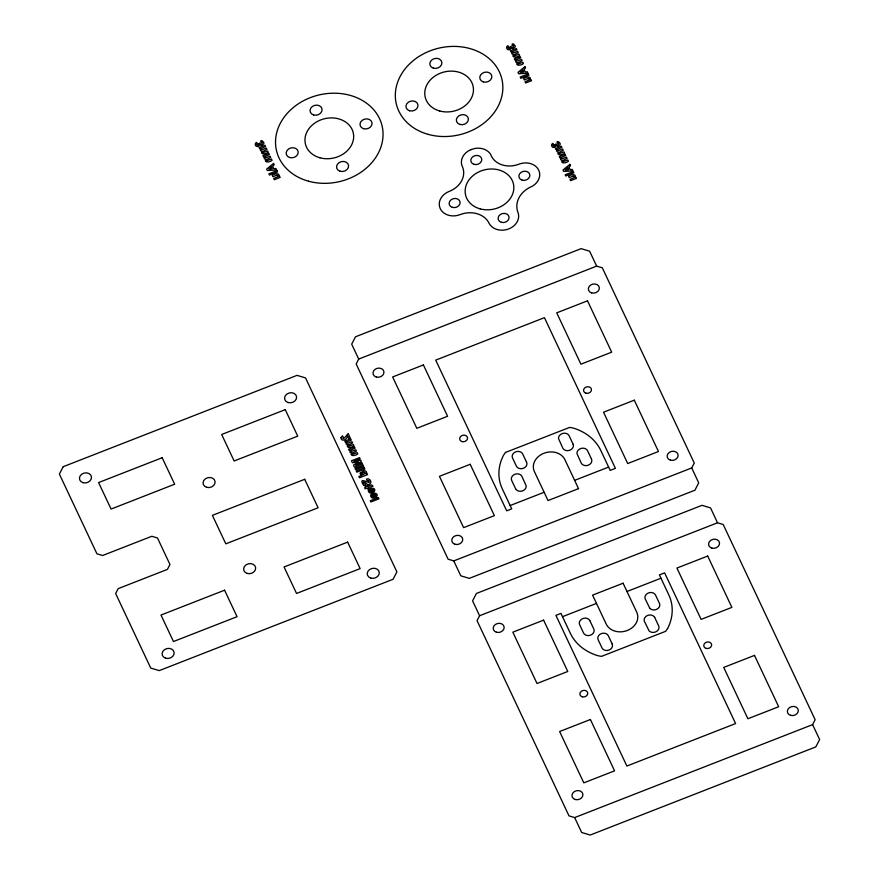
<?xml version="1.0" encoding="UTF-8"?>
<svg xmlns="http://www.w3.org/2000/svg" width="879" height="879" viewBox="0 0 879 879"><rect width="100%" height="100%" fill="white"/><g stroke="black" fill="none" stroke-linecap="round" stroke-linejoin="round"><path stroke-width="1.32" d="M358.709 359.071L356.171 363.983L448.114 559.198L453.773 560.901L691.707 467.947L694.256 463.035L602.313 267.82L596.654 266.117L358.709 359.071L351.688 344.161L355.501 336.789L581.14 248.647L589.633 251.207L596.654 266.117M479.593 615.739L477.055 620.662L568.999 815.877L574.657 817.58L812.603 724.626L815.141 719.714L723.197 524.499L717.539 522.785L479.593 615.739L472.583 600.84L476.396 593.468L702.024 505.326L710.518 507.886L717.539 522.785M471.199 149.518L467.969 151.177A15.558 12.778 -13.1 0 0 461.936 165.615A22.733 18.668 -13.1 0 1 449.169 191.435A15.492 12.724 -13.1 0 0 440.269 208.642A15.492 12.724 -13.1 0 0 460.08 214.619A22.722 18.657 -13.1 0 1 489.229 223.574A15.514 12.745 -13.1 0 0 508.743 228.925A15.514 12.745 -13.1 0 0 517.951 212.355A24.524 20.14 -13.1 0 1 529.828 187.381A15.492 12.724 -13.1 0 0 538.728 170.174A15.492 12.724 -13.1 0 0 518.907 164.197A21.623 17.756 -13.1 0 1 490.647 154.396A15.558 12.778 -13.1 0 0 475.001 148.43L470.781 149.661M510.161 505.546L544.134 492.273M574.646 480.352L608.62 467.079M562.505 616.684L596.478 603.412M626.991 591.501L660.964 578.228M691.707 467.947L698.728 482.857L694.915 490.229L469.287 578.371L460.794 575.811L453.773 560.901M812.603 724.626L819.624 739.536L815.8 746.908L590.172 835.05L581.678 832.49L574.657 817.58M340.898 437.654C341.239 442.566 347.48 439.478 347.59 435.918L348.765 438.39L350.194 437.83L348.139 433.457C347.161 435.083 341.437 441.807 343.239 437.017L342.491 435.83L340.898 437.654M363.379 482.318L363.807 483.78L365.235 484.065L365.785 485.406L365.224 485.56A2.439 2 -13.1 0 1 363.697 485.45C357.885 476.66 367.191 482.637 369.29 482.318L368.828 480.725L366.961 480.417L366.51 479.077C369.334 477.638 372.553 481.934 369.916 483.922C367.202 486.658 365.433 480.879 363.379 482.318M278.116 175.921L277.698 176.811L273.699 178.481L274.292 179.734L280.137 177.448L279.588 176.283L278.709 176.635C280.72 172.46 273.765 173.57 272.27 175.437L272.853 176.69L277.083 175.119L278.116 175.921M529.477 79.176L529.07 80.066L525.071 81.736L525.653 82.989L531.498 80.703L530.949 79.539L530.081 79.879C532.081 75.704 525.137 76.825 523.631 78.692L524.225 79.945L528.455 78.374L529.477 79.176M574.448 176.844L574.031 177.734L570.031 179.404L570.625 180.656L576.47 178.371L575.921 177.217L575.042 177.558C577.053 173.383 570.097 174.492 568.603 176.36L569.185 177.613L573.416 176.042L574.448 176.844M262.524 151.617L263.14 152.594L267.666 150.979L268.249 152.221C266.853 153.935 259.953 155.341 261.799 151.21L260.503 150.639L260.481 148.408L259.679 148.716L259.14 147.562L264.986 145.288L265.568 146.529L261.579 148.21A1.143 0.934 -13.1 0 0 261.151 149.067L261.997 149.749L266.326 148.133L266.919 149.386L262.524 151.617M266.337 159.703L266.952 160.681L271.479 159.066L272.061 160.308C270.655 162.033 263.766 163.428 265.612 159.297L264.304 158.725L264.293 156.495L263.491 156.803L262.953 155.66L268.798 153.375L269.381 154.627L265.381 156.297A1.143 0.934 -13.1 0 0 264.953 157.154L265.799 157.835L270.139 156.231L270.721 157.473L266.337 159.703M348.216 445.181L348.831 446.158L353.358 444.543L353.94 445.785C352.545 447.51 345.656 448.905 347.491 444.774L346.194 444.203L346.172 441.972L345.37 442.28L344.832 441.137L350.677 438.852L351.27 440.104L347.271 441.774A1.143 0.934 -13.1 0 0 346.842 442.631L347.688 443.313L352.018 441.708L352.611 442.95L348.216 445.181M352.029 453.267L352.644 454.245L357.171 452.63L357.753 453.883C356.358 455.597 349.457 456.992 351.303 452.861L350.007 452.3L349.985 450.059L349.183 450.378L348.644 449.224L354.49 446.939L355.072 448.191L351.073 449.872A1.143 0.934 -13.1 0 0 350.644 450.718L351.501 451.41L355.83 449.795L356.424 451.037L352.029 453.267M513.896 54.872L514.512 55.838L519.028 54.223L519.621 55.476C518.214 57.19 511.325 58.596 513.171 54.465L511.864 53.894L511.842 51.663L511.051 51.971L510.501 50.817L516.347 48.532L516.94 49.784L512.94 51.465A1.143 0.934 -13.1 0 0 512.512 52.311L513.358 53.004L517.698 51.389L518.28 52.641L513.896 54.872M517.698 62.958L518.313 63.936L522.84 62.321L523.434 63.563C522.027 65.288 515.138 66.683 516.973 62.552L515.676 61.98L515.654 59.75L514.863 60.058L514.314 58.904L520.159 56.63L520.753 57.871L516.753 59.552A1.143 0.934 -13.1 0 0 516.325 60.409L517.171 61.09L521.5 59.475L522.093 60.728L517.698 62.958M558.857 152.539L559.473 153.517L563.999 151.902L564.593 153.144C563.186 154.869 556.297 156.264 558.132 152.133L556.836 151.562L556.814 149.331L556.011 149.639L555.473 148.496L561.318 146.211L561.912 147.463L557.912 149.133A1.143 0.934 -13.1 0 0 557.484 149.99L558.33 150.672L562.659 149.067L563.252 150.309L558.857 152.539M562.67 160.626L563.285 161.604L567.812 159.989L568.394 161.242C566.999 162.956 560.099 164.362 561.945 160.22L560.648 159.659L560.626 157.418L559.824 157.737L559.286 156.583L565.131 154.297L565.713 155.55L561.725 157.231A1.143 0.934 -13.1 0 0 561.296 158.077L562.142 158.769L566.472 157.154L567.065 158.396L562.67 160.626M258.569 144.134C258.459 146.288 255.141 144.519 257.338 143.497L256.547 142.442C254.207 143.288 255.262 146.848 257.602 146.562A1.967 1.615 -13.1 0 0 258.844 146.145L259.624 144.793L261.393 145.464L263.634 143.947A2.802 2.296 -13.1 0 0 263.81 142.563L262.327 140.871A2.593 2.132 -13.1 0 0 260.876 140.728L260.744 142.123C264.557 141.552 260.25 146.299 259.613 143.035L258.569 144.134M509.941 47.378C509.82 49.543 506.513 47.774 508.699 46.752L507.919 45.697C505.579 46.543 506.623 50.103 508.974 49.806A1.967 1.615 -13.1 0 0 510.205 49.389L510.985 48.048L512.765 48.708L514.995 47.202A2.802 2.296 -13.1 0 0 515.171 45.807L513.688 44.126A2.593 2.132 -13.1 0 0 512.248 43.983L512.116 45.378C515.918 44.807 511.611 49.554 510.985 46.279L509.941 47.378M554.902 145.057C554.792 147.211 551.474 145.453 553.671 144.42L552.88 143.365C550.54 144.211 551.594 147.771 553.935 147.485A1.967 1.615 -13.1 0 0 555.176 147.068L555.957 145.727L557.736 146.386L559.967 144.87A2.802 2.296 -13.1 0 0 560.143 143.486L558.659 141.805A2.593 2.132 -13.1 0 0 557.209 141.651L557.077 143.046C560.89 142.486 556.583 147.222 555.957 143.958L554.902 145.057M373.542 490.097L373.004 490.932L373.85 492.075C378.464 486.505 364.906 487.142 369.103 492.46A2.604 2.132 -13.1 0 0 370.707 492.998L373.004 492.482L371.531 489.35L373.542 490.097M375.926 495.152L375.388 495.987L376.234 497.129C380.849 491.57 367.29 492.207 371.487 497.525A2.604 2.132 -13.1 0 0 373.092 498.063L375.388 497.536L373.916 494.416L375.926 495.152M360.214 473.034L360.544 474.693L361.774 475.385L358.863 476.517L359.456 477.769L367.521 474.616L366.972 473.451L366.114 473.792L366.543 472.814A2.329 1.912 -13.1 0 0 365.444 471.012A2.857 2.351 -13.1 0 0 363.763 470.792L360.214 473.034M365.17 487.241L364.862 488.845L366.917 488.032L367.323 488.889L368.554 488.405L368.158 487.548L373.07 486.208L371.597 484.856L367.565 486.296L367.29 485.724L365.17 487.241M369.718 490.394L369.916 491.537L371.476 491.614L370.597 489.746L369.718 490.394M372.103 495.459L372.3 496.602L373.861 496.668L372.982 494.8L372.103 495.459M361.741 473.287L361.654 474.199L362.763 474.803L365.433 473.199L364.356 472.155L361.741 473.287M63.2 466.705L59.376 474.078L96.932 553.803L102.59 555.506L151.814 536.278L157.484 537.992L169.955 564.483L167.417 569.394L118.193 588.633L115.643 593.545L150.738 668.062L159.231 670.622L393.078 579.272L396.89 571.899L305.529 377.915L297.036 375.355L63.2 466.705M505.48 452.443L503.535 455.223A53.114 43.609 -13.1 0 0 502.348 488.966L511.721 508.853L506.689 510.82L435.709 360.126L544.431 317.66L615.399 468.353L610.18 470.397L600.807 450.498A53.114 43.609 -13.1 0 0 573.152 428.029L569.603 427.403L505.48 452.443M667.59 628.54L665.634 631.32L601.522 656.371L597.973 655.734A53.114 43.609 -13.1 0 1 570.317 633.265L560.945 613.377L555.913 615.344L626.881 766.038L735.602 723.56L664.623 572.866L659.404 574.91L668.776 594.808A53.114 43.609 -13.1 0 1 667.59 628.54M273.534 163.428L266.656 169.12L267.315 170.515L276.61 169.966L275.94 168.537L273.83 168.68L272.611 166.076L274.193 164.823L273.534 163.428M524.895 66.683L518.028 72.375L518.676 73.759L527.971 73.221L527.301 71.792L525.202 71.935L523.972 69.331L525.554 68.079L524.895 66.683M569.867 164.362L562.989 170.043L563.648 171.438L572.943 170.889L572.273 169.46L570.174 169.614L568.944 167.01L570.526 165.757L569.867 164.362M271.435 167.021L268.864 169.065L272.281 168.79L271.435 167.021M522.807 70.265L520.225 72.32L523.642 72.045L522.807 70.265M567.779 167.944L565.197 169.988L568.614 169.724L567.779 167.944M358.445 461.794L353.49 465.112L354.424 467.09L362.489 463.936L361.917 462.717L355.566 465.189L361.302 461.42L360.709 460.156L353.754 461.343L360.104 458.86L359.533 457.64L351.457 460.794L352.391 462.761L358.445 461.794M276.929 170.658L268.864 173.811L269.457 175.053L277.522 171.899L276.929 170.658M528.301 73.913L520.236 77.055L520.818 78.308L528.883 75.154L528.301 73.913M573.273 171.581L565.197 174.734L565.79 175.987L573.855 172.833L573.273 171.581M162.175 457.728L98.591 482.571L111.073 509.062L174.657 484.219L162.175 457.728M285.257 409.647L221.662 434.49L234.144 460.981L297.728 436.138L285.257 409.647M423.403 364.939L392.638 376.959L416.811 428.293L447.587 416.272L423.403 364.939M587.502 300.827L556.737 312.847L580.909 364.192L611.685 352.171L587.502 300.827M304.705 479.297L212.399 515.358L225.815 543.837L318.11 507.776L304.705 479.297M356.467 467.826L355.039 468.386L355.621 469.628L357.05 469.067L356.467 467.826M363.104 465.233L357.259 467.518L357.841 468.76L363.686 466.474L363.104 465.233M364.291 467.76L356.226 470.913L356.808 472.155L364.884 469.012L364.291 467.76M378.344 497.591L370.279 500.744L370.861 501.986L378.926 498.843L378.344 497.591M470.199 464.299L439.434 476.319L463.607 527.653L494.383 515.632L470.199 464.299M634.297 400.187L603.532 412.207L627.705 463.541L658.47 451.52L634.297 400.187M224.574 590.205L160.989 615.047L173.471 641.538L237.055 616.695L224.574 590.205M347.644 542.123L284.06 566.966L296.542 593.457L360.126 568.614L347.644 542.123M578.536 488.636L548.035 500.558L534.421 471.649A16.459 13.515 -13.1 0 1 543.705 453.333A16.459 13.515 -13.1 0 1 564.834 459.53L578.536 488.636M623.09 583.216L592.578 595.138L606.191 624.035A16.459 13.515 -13.1 0 0 627.166 630.54A16.459 13.515 -13.1 0 0 636.792 612.322L623.09 583.216M543.607 620.145L512.831 632.166L537.014 683.499L567.779 671.479L543.607 620.145M707.705 556.044L676.929 568.065L701.112 619.398L731.877 607.378L707.705 556.044M590.402 719.505L559.626 731.526L583.81 782.859L614.575 770.839L590.402 719.505M754.501 655.404L723.725 667.425L747.908 718.758L778.673 706.738L754.501 655.404M654.668 617.399L654.075 616.564A5.538 4.538 -13.1 0 0 647.021 615.718A5.538 4.538 -13.1 0 0 644.494 621.574L649.076 630.847A5.538 4.538 -13.1 0 0 656.13 631.693A5.538 4.538 -13.1 0 0 658.646 625.837L654.668 617.399M649.867 608.367L645.285 599.082A5.538 4.538 -13.1 0 1 648.46 592.94A5.538 4.538 -13.1 0 1 655.536 595.072L659.437 603.357A5.538 4.538 -13.1 0 1 656.91 609.202A5.538 4.538 -13.1 0 1 649.867 608.367M589.831 620.618L589.227 619.706A5.538 4.538 -13.1 0 0 582.173 618.871A5.538 4.538 -13.1 0 0 579.646 624.716L583.546 633.001A5.538 4.538 -13.1 0 0 590.622 635.132A5.538 4.538 -13.1 0 0 593.797 628.99L589.831 620.618M591.479 459.047L587.579 450.762A5.538 4.538 -13.1 0 0 581.184 448.4A5.538 4.538 -13.1 0 0 576.987 453.63L581.217 463.057A5.538 4.538 -13.1 0 0 588.293 465.189A5.538 4.538 -13.1 0 0 591.479 459.047M573.119 444.236L569.142 435.786A5.538 4.538 -13.1 0 0 562.747 433.424A5.538 4.538 -13.1 0 0 558.55 438.654L562.78 448.07A5.538 4.538 -13.1 0 0 569.174 450.433A5.538 4.538 -13.1 0 0 573.372 445.203L573.119 444.236M526.565 462.178L522.697 453.971A5.483 4.505 -13.1 0 0 515.687 451.85A5.483 4.505 -13.1 0 0 512.534 457.948L516.402 466.156A5.483 4.505 -13.1 0 0 523.412 468.276A5.483 4.505 -13.1 0 0 526.565 462.178M612.18 643.955L608.312 635.748A5.483 4.505 -13.1 0 0 601.291 633.627A5.483 4.505 -13.1 0 0 598.138 639.714L602.005 647.933A5.483 4.505 -13.1 0 0 609.026 650.042A5.483 4.505 -13.1 0 0 612.18 643.955M515.577 488.702L511.677 480.417A5.538 4.538 -13.1 0 1 514.863 474.275A5.538 4.538 -13.1 0 1 521.939 476.407L526.169 485.834A5.538 4.538 -13.1 0 1 521.972 491.064A5.538 4.538 -13.1 0 1 515.577 488.702M474.045 164.351A5.538 4.538 -13.1 0 0 481.747 159.143A5.538 4.538 -13.1 0 0 473.078 156.528A5.538 4.538 -13.1 0 0 474.045 164.351M501.338 222.31A5.538 4.538 -13.1 0 0 509.051 217.102A5.538 4.538 -13.1 0 0 500.382 214.487A5.538 4.538 -13.1 0 0 501.338 222.31M522.115 180.129A5.538 4.538 -13.1 0 0 529.828 174.921A5.538 4.538 -13.1 0 0 521.159 172.306A5.538 4.538 -13.1 0 0 522.115 180.129M452.377 207.378A5.538 4.538 -13.1 0 0 460.08 202.17A5.538 4.538 -13.1 0 0 451.41 199.555A5.538 4.538 -13.1 0 0 452.377 207.378M480.099 208.861A24.568 20.173 -13.1 0 0 513.655 185.051A24.568 20.173 -13.1 0 0 474.726 174.306A24.568 20.173 -13.1 0 0 480.099 208.861M409.504 110.743A6.087 4.999 -13.1 0 0 417.975 105.019A6.087 4.999 -13.1 0 0 408.449 102.14A6.087 4.999 -13.1 0 0 409.504 110.743M483.351 81.901A6.087 4.999 -13.1 0 0 491.822 76.165A6.087 4.999 -13.1 0 0 482.285 73.287A6.087 4.999 -13.1 0 0 483.351 81.901M433.38 68.155A6.087 4.999 -13.1 0 0 441.851 62.431A6.087 4.999 -13.1 0 0 432.314 59.552A6.087 4.999 -13.1 0 0 433.38 68.155M459.893 124.455A6.087 4.999 -13.1 0 0 468.375 118.731A6.087 4.999 -13.1 0 0 458.838 115.852A6.087 4.999 -13.1 0 0 459.893 124.455M428.348 134.41A54.223 44.521 -13.1 0 0 502.414 81.857A54.223 44.521 -13.1 0 0 416.492 58.146A54.223 44.521 -13.1 0 0 428.348 134.41M439.72 110.985A24.568 20.173 -13.1 0 0 473.265 87.164A24.568 20.173 -13.1 0 0 434.347 76.429A24.568 20.173 -13.1 0 0 439.72 110.985M308.562 181.217A54.223 44.521 -13.1 0 0 382.618 128.653A54.223 44.521 -13.1 0 0 296.695 104.942A54.223 44.521 -13.1 0 0 308.562 181.217M340.107 171.251A6.087 4.999 -13.1 0 0 348.578 165.527A6.087 4.999 -13.1 0 0 339.041 162.648A6.087 4.999 -13.1 0 0 340.107 171.251M313.583 114.951A6.087 4.999 -13.1 0 0 322.066 109.227A6.087 4.999 -13.1 0 0 312.528 106.348A6.087 4.999 -13.1 0 0 313.583 114.951M363.554 128.697A6.087 4.999 -13.1 0 0 372.037 122.972A6.087 4.999 -13.1 0 0 362.5 120.093A6.087 4.999 -13.1 0 0 363.554 128.697M289.718 157.539A6.087 4.999 -13.1 0 0 298.19 151.814A6.087 4.999 -13.1 0 0 288.653 148.936A6.087 4.999 -13.1 0 0 289.718 157.539M319.923 157.78A24.568 20.173 -13.1 0 0 353.479 133.971A24.568 20.173 -13.1 0 0 314.55 123.225A24.568 20.173 -13.1 0 0 319.923 157.78M585.974 393.199A3.988 3.274 -13.1 0 0 591.424 389.331A3.988 3.274 -13.1 0 0 585.106 387.595A3.988 3.274 -13.1 0 0 585.974 393.199M462.211 441.632A3.988 3.274 -13.1 0 0 467.507 437.632A3.988 3.274 -13.1 0 0 461.112 436.072A3.988 3.274 -13.1 0 0 462.211 441.632M247.164 573.427A6.087 4.999 -13.1 0 0 255.646 567.702A6.087 4.999 -13.1 0 0 246.109 564.823A6.087 4.999 -13.1 0 0 247.164 573.427M370.784 578.074A6.087 4.999 -13.1 0 0 379.256 572.339A6.087 4.999 -13.1 0 0 369.729 569.46A6.087 4.999 -13.1 0 0 370.784 578.074M165.659 658.206A6.087 4.999 -13.1 0 0 174.141 652.471A6.087 4.999 -13.1 0 0 164.604 649.592A6.087 4.999 -13.1 0 0 165.659 658.206M591.611 292.894A5.538 4.538 -13.1 0 0 599.313 287.686A5.538 4.538 -13.1 0 0 590.644 285.06A5.538 4.538 -13.1 0 0 591.611 292.894M670.38 460.146A5.538 4.538 -13.1 0 0 678.094 454.937A5.538 4.538 -13.1 0 0 669.424 452.322A5.538 4.538 -13.1 0 0 670.38 460.146M288.114 402.538A6.087 4.999 -13.1 0 0 296.586 396.814A6.087 4.999 -13.1 0 0 287.048 393.935A6.087 4.999 -13.1 0 0 288.114 402.538M82.989 482.67A6.087 4.999 -13.1 0 0 91.471 476.945A6.087 4.999 -13.1 0 0 81.934 474.067A6.087 4.999 -13.1 0 0 82.989 482.67M376.234 377.025A5.538 4.538 -13.1 0 0 383.936 371.817A5.538 4.538 -13.1 0 0 375.267 369.202A5.538 4.538 -13.1 0 0 376.234 377.025M455.003 544.277A5.538 4.538 -13.1 0 0 462.717 539.08A5.538 4.538 -13.1 0 0 454.047 536.454A5.538 4.538 -13.1 0 0 455.003 544.277M206.609 487.318A6.087 4.999 -13.1 0 0 215.08 481.582A6.087 4.999 -13.1 0 0 205.554 478.703A6.087 4.999 -13.1 0 0 206.609 487.318M582.447 696.849A3.988 3.274 -13.1 0 0 587.699 692.795A3.988 3.274 -13.1 0 0 581.272 691.312A3.988 3.274 -13.1 0 0 582.447 696.849M790.584 715.352A5.538 4.538 -13.1 0 0 798.286 710.144A5.538 4.538 -13.1 0 0 789.617 707.529A5.538 4.538 -13.1 0 0 790.584 715.352M706.178 648.405A3.988 3.274 -13.1 0 0 711.616 644.549A3.988 3.274 -13.1 0 0 705.31 642.802A3.988 3.274 -13.1 0 0 706.178 648.405M496.437 632.243A5.538 4.538 -13.1 0 0 504.139 627.035A5.538 4.538 -13.1 0 0 495.47 624.42A5.538 4.538 -13.1 0 0 496.437 632.243M575.207 799.494A5.538 4.538 -13.1 0 0 582.909 794.286A5.538 4.538 -13.1 0 0 574.24 791.671A5.538 4.538 -13.1 0 0 575.207 799.494M711.814 548.1A5.538 4.538 -13.1 0 0 719.516 542.892A5.538 4.538 -13.1 0 0 710.847 540.277A5.538 4.538 -13.1 0 0 711.814 548.1"/></g></svg>
